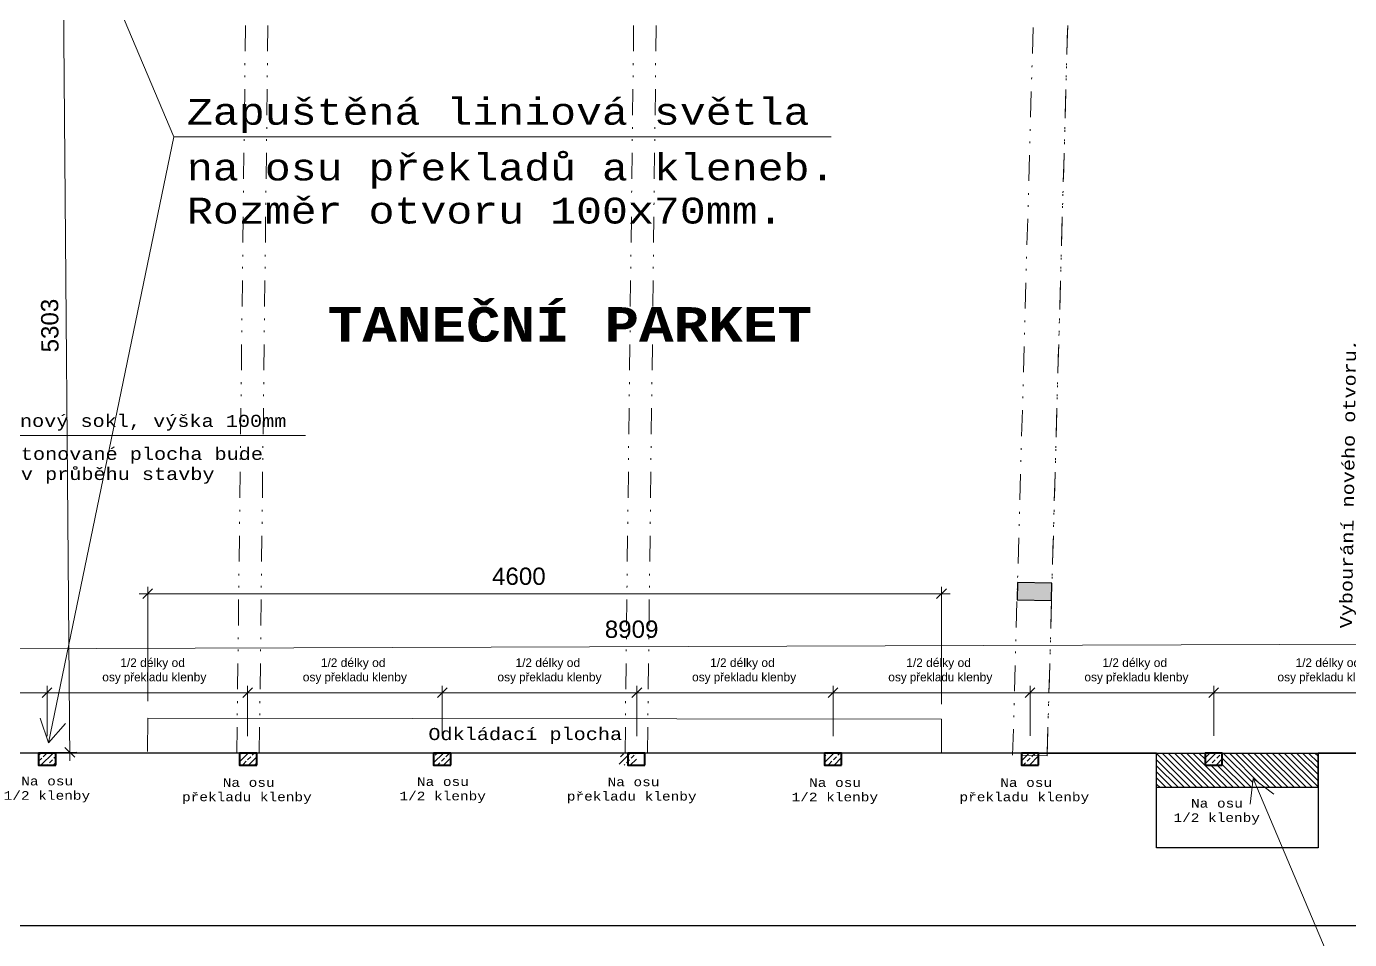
# Model space of a CAD drawing. Header units: millimetres. Extents: x -934 to 41066, y -946 to 28754.
# Drawn here: x 12238 to 19905, y 5733 to 11028 of the extents above; entities that cross this region are included whole.
import ezdxf

# ---------------------------------------------------------------- set-up
doc = ezdxf.new("R2010")
doc.units = ezdxf.units.MM
doc.linetypes.add('dvojčerchovaná 3', pattern=[370, 150, -70, 10, -60, 10, -70])
doc.linetypes.add('čárka 4', pattern=[240, 150, -90])
for name, color, linetype, lineweight in [('A_popis.exterdoprava_Pero_č.__15', 7, 'Continuous', 13), ('A_strechy.kce_Pero_č.__1', 7, 'Continuous', 5), ('A_ZB kce.kce_Pero_č.__2', 7, 'Continuous', 13), ('A_zdi.kce_Pero_č.__1', 7, 'Continuous', 30), ('bar', 1, 'Continuous', 18), ('bouraní kce', 1, 'čárka 4', 40), ('C_popisky_Pero_č.__2', 7, 'Continuous', 13), ('koty niky', 1, 'Continuous', 13), ('Okna ArchiCADu_Pero_č.__2', 7, 'Continuous', 30), ('pohled', 135, 'Continuous', 18)]:
    doc.layers.add(name, color=color, linetype=linetype, lineweight=lineweight)
doc.layers.add('A_strechy.kce', color=7, linetype='Continuous')
doc.layers.add('C_popisky', color=7, linetype='Continuous')
doc.styles.add('GENERATED_STYLE_1', font='Courier New Bold.ttf')
doc.styles.add('GENERATED_STYLE_2', font='Courier New.ttf')
doc.styles.get("Standard").update_dxf_attribs({"font": 'Arial.ttf'})
doc.dimstyles.new('1-50', dxfattribs={"dimtxt": 100, "dimasz": 150, "dimexe": 50, "dimexo": 500, "dimgap": 50, "dimtad": 1, "dimdec": 0, "dimtxsty": 'Standard', "dimblk": 'ARCHTICK', "dimblk1": 'ARCHTICK', "dimblk2": 'ARCHTICK', "dimcen": 2.5, "dimdle": 50, "dimclrd": 256, "dimclre": 256, "dimadec": 0, "dimazin": 0, "dimtfac": 1, "dimtdec": 0, "dimtmove": 1, "dimatfit": 3, "dimldrblk": 'ARCHTICK', "dimfxl": 1, "dimlwd": -1, "dimlwe": -1, "dimarcsym": 0})
pattern_1 = [(45, (58335.647, 169551.085), (-35.355339, 35.355339), []), (45, (58371, 169551.085), (-35.355339, 35.355339), [25, -12.5])]
pattern_2 = [(45, (58385.35, 169551.085), (-35.355339, 35.355339), []), (45, (58420.704, 169551.085), (-35.355339, 35.355339), [25, -12.5])]

# ---------------------------------------------------------------- blocks, each defined once
blk = doc.blocks.new('Trám_4', base_point=(19492.8, -71717))
at = {"layer": 'A_strechy.kce_Pero_č.__1', "color": 7, "linetype": 'dvojčerchovaná 3', "lineweight": 5}
for p, q in [((19392.8, -71716.8), (19404.7, -66356.2)), ((19604.7, -66356.7), (19404.7, -66356.2)), ((19592.8, -71717.2), (19604.7, -66356.7)), ((19592.8, -71717.2), (19392.8, -71716.8))]:
    blk.add_line(p, q, dxfattribs=at)
blk = doc.blocks.new('Lomená čára_1', base_point=(18248.3, -68159.8))
at = {"layer": 'C_popisky_Pero_č.__2', "color": 1, "linetype": 'Continuous', "lineweight": 13}
for q in [(13658.7, -66712.9), (13795.3, -66650.9)]:
    blk.add_line((13673.4, -66563.6), q, dxfattribs=at)
at = {"layer": 'C_popisky_Pero_č.__2', "color": 1, "linetype": 'Continuous', "lineweight": 13, "flags": 128}
blk.add_lwpolyline([(18248.3, -68159.8), (14441.3, -68258.2), (13673.4, -66563.6)], dxfattribs=at)
blk = doc.blocks.new('Lomená čára_2', base_point=(14441.3, -68258.2))
at = {"layer": 'C_popisky_Pero_č.__2', "color": 1, "linetype": 'Continuous', "lineweight": 13}
for q in [(13754.7, -71649), (13902.3, -71675.6)]:
    blk.add_line((13805.5, -71790.1), q, dxfattribs=at)
at = {"layer": 'C_popisky_Pero_č.__2', "color": 1, "linetype": 'Continuous', "lineweight": 13, "flags": 128}
blk.add_lwpolyline([(14441.3, -68258.2), (13805.5, -71790.1)], dxfattribs=at)
blk = doc.blocks.new('_ARCHTICK')
at = {"ltscale": 20}
for p, q in [((-0.71, -0.71), (0.71, 0.71)), ((0, 0), (0, 0))]:
    blk.add_line(p, q, dxfattribs=at)
blk = doc.blocks.new('*D301')
at = {"layer": 'Defpoints', "color": 0, "transparency": 16777216}
for p in [(11289.3, 7672.9), (20199.6, 7445.3), (20199.6, 7445.3)]:
    blk.add_point(p, dxfattribs=at)
at = {"layer": 'pohled', "transparency": 16777216}
for p, q in [((11289.6, 7572.9), (11290.3, 7376.6)), ((20199.3, 7545.3), (20199.5, 7485.3)), ((11240.1, 7416.4), (20249.6, 7445.4))]:
    blk.add_line(p, q, dxfattribs=at)
at = {"layer": 'pohled', "transparency": 16777216, "xscale": 40, "yscale": 40, "zscale": 40}
for p, rotation in [((11290.1, 7416.6), 180.1843166812369), ((20199.6, 7445.3), 0.184316681236958)]:
    blk.add_blockref('_ARCHTICK', p, dxfattribs=dict(at, rotation=rotation))
at = {"layer": 'pohled', "color": 0, "transparency": 16777216, "insert": (15744.5, 7531.6), "char_height": 100, "attachment_point": 5, "rotation": 0.18432}
blk.add_mtext('8909', dxfattribs=at)
blk = doc.blocks.new('*D315')
at = {"layer": 'Defpoints', "color": 0, "transparency": 16777216}
for p in [(12003.1, 12117.2), (12003.1, 6814.1), (12489.3, 6818.2)]:
    blk.add_point(p, dxfattribs=at)
at = {"layer": 'pohled', "transparency": 16777216}
for p, q in [((12103.1, 12118), (12484.6, 12121.2)), ((12444.2, 12170.9), (12489.7, 6768.2)), ((12103.1, 6814.9), (12529.3, 6818.5))]:
    blk.add_line(p, q, dxfattribs=at)
at = {"layer": 'pohled', "transparency": 16777216, "xscale": 40, "yscale": 40, "zscale": 40}
for p, rotation in [((12444.6, 12120.9), 90.48279678778444), ((12489.3, 6818.2), 270.4827967877844)]:
    blk.add_blockref('_ARCHTICK', p, dxfattribs=dict(at, rotation=rotation))
at = {"layer": 'pohled', "color": 0, "transparency": 16777216, "insert": (12373.6, 9293), "char_height": 100, "attachment_point": 5, "rotation": 90.4828}
blk.add_mtext('5303', dxfattribs=at)
blk = doc.blocks.new('*D290')
at = {"layer": 'Defpoints', "color": 0, "transparency": 16777216}
for p in [(12940.5, 7738.1), (12940.5, 7015.9), (17540.4, 6997.2)]:
    blk.add_point(p, dxfattribs=at)
at = {"layer": 'pohled', "transparency": 16777216}
for p, q in [((12940.5, 7115.9), (12940.5, 7778.1)), ((17540.4, 7097.2), (17540.4, 7778.1)), ((17590.4, 7738.1), (12890.5, 7738.1))]:
    blk.add_line(p, q, dxfattribs=at)
at = {"layer": 'pohled', "transparency": 16777216, "xscale": 40, "yscale": 40, "zscale": 40, "rotation": 180}
blk.add_blockref('_ARCHTICK', (12940.5, 7738.1), dxfattribs=at)
at = {"layer": 'pohled', "transparency": 16777216, "xscale": 40, "yscale": 40, "zscale": 40}
blk.add_blockref('_ARCHTICK', (17540.4, 7738.1), dxfattribs=at)
at = {"layer": 'pohled', "color": 0, "transparency": 16777216, "insert": (15091.2, 7838.8), "char_height": 100, "attachment_point": 5}
blk.add_mtext('4600', dxfattribs=at)
blk = doc.blocks.new('*D234')
at = {"layer": 'Defpoints', "color": 0, "transparency": 16777216}
for p in [(11195, 7164.1), (11195, 6812.6), (12357.2, 6814.1)]:
    blk.add_point(p, dxfattribs=at)
at = {"layer": 'koty niky', "transparency": 16777216}
for p, q in [((12407.2, 7164.1), (11145, 7164.1)), ((11195, 6912.6), (11195, 7204.1)), ((12357.2, 6914.1), (12357.2, 7204.1))]:
    blk.add_line(p, q, dxfattribs=at)
at = {"layer": 'koty niky', "transparency": 16777216, "xscale": 40, "yscale": 40, "zscale": 40, "rotation": 180}
blk.add_blockref('_ARCHTICK', (11195, 7164.1), dxfattribs=at)
at = {"layer": 'koty niky', "transparency": 16777216, "xscale": 40, "yscale": 40, "zscale": 40}
blk.add_blockref('_ARCHTICK', (12357.2, 7164.1), dxfattribs=at)
at = {"layer": 'koty niky', "color": 0, "transparency": 16777216, "insert": (11806.6, 7289.1), "char_height": 50, "attachment_point": 5}
blk.add_mtext('1/{\\Ftxt|c238;2} délky od {\\Ftxt|c238;\\P} os{\\Ftxt|c238;y překladu} klenby', dxfattribs=at)
blk = doc.blocks.new('*D235')
at = {"layer": 'Defpoints', "color": 0, "transparency": 16777216}
for p in [(12357.2, 7164.1), (12357.2, 6812.6), (13519.4, 6814.1)]:
    blk.add_point(p, dxfattribs=at)
at = {"layer": 'koty niky', "transparency": 16777216}
for p, q in [((13569.4, 7164.1), (12307.2, 7164.1)), ((12357.2, 6912.6), (12357.2, 7204.1)), ((13519.4, 6914.1), (13519.4, 7204.1))]:
    blk.add_line(p, q, dxfattribs=at)
at = {"layer": 'koty niky', "transparency": 16777216, "xscale": 40, "yscale": 40, "zscale": 40, "rotation": 180}
blk.add_blockref('_ARCHTICK', (12357.2, 7164.1), dxfattribs=at)
at = {"layer": 'koty niky', "transparency": 16777216, "xscale": 40, "yscale": 40, "zscale": 40}
blk.add_blockref('_ARCHTICK', (13519.4, 7164.1), dxfattribs=at)
at = {"layer": 'koty niky', "color": 0, "transparency": 16777216, "insert": (12968.9, 7289.1), "char_height": 50, "attachment_point": 5}
blk.add_mtext('1/{\\Ftxt|c238;2} délky od {\\Ftxt|c238;\\P} os{\\Ftxt|c238;y překladu} klenby', dxfattribs=at)
blk = doc.blocks.new('*D236')
at = {"layer": 'Defpoints', "color": 0, "transparency": 16777216}
for p in [(13519.4, 7164.1), (13519.4, 6812.6), (14647.2, 6814.1)]:
    blk.add_point(p, dxfattribs=at)
at = {"layer": 'koty niky', "transparency": 16777216}
for p, q in [((14697.2, 7164.1), (13469.4, 7164.1)), ((13519.4, 6912.6), (13519.4, 7204.1)), ((14647.2, 6914.1), (14647.2, 7204.1))]:
    blk.add_line(p, q, dxfattribs=at)
at = {"layer": 'koty niky', "transparency": 16777216, "xscale": 40, "yscale": 40, "zscale": 40, "rotation": 180}
blk.add_blockref('_ARCHTICK', (13519.4, 7164.1), dxfattribs=at)
at = {"layer": 'koty niky', "transparency": 16777216, "xscale": 40, "yscale": 40, "zscale": 40}
blk.add_blockref('_ARCHTICK', (14647.2, 7164.1), dxfattribs=at)
at = {"layer": 'koty niky', "color": 0, "transparency": 16777216, "insert": (14131.1, 7289.1), "char_height": 50, "attachment_point": 5}
blk.add_mtext('1/{\\Ftxt|c238;2} délky od {\\Ftxt|c238;\\P} os{\\Ftxt|c238;y překladu} klenby', dxfattribs=at)
blk = doc.blocks.new('*D343')
at = {"layer": 'Defpoints', "color": 0, "transparency": 16777216}
for p in [(14647.2, 7164.1), (14647.2, 6812.6), (15775, 6814.1)]:
    blk.add_point(p, dxfattribs=at)
at = {"layer": 'koty niky', "transparency": 16777216}
for p, q in [((15825, 7164.1), (14597.2, 7164.1)), ((14647.2, 6912.6), (14647.2, 7204.1)), ((15775, 6914.1), (15775, 7204.1))]:
    blk.add_line(p, q, dxfattribs=at)
at = {"layer": 'koty niky', "transparency": 16777216, "xscale": 40, "yscale": 40, "zscale": 40, "rotation": 180}
blk.add_blockref('_ARCHTICK', (14647.2, 7164.1), dxfattribs=at)
at = {"layer": 'koty niky', "transparency": 16777216, "xscale": 40, "yscale": 40, "zscale": 40}
blk.add_blockref('_ARCHTICK', (15775, 7164.1), dxfattribs=at)
at = {"layer": 'koty niky', "color": 0, "transparency": 16777216, "insert": (15258.9, 7289.1), "char_height": 50, "attachment_point": 5}
blk.add_mtext('1/{\\Ftxt|c238;2} délky od {\\Ftxt|c238;\\P} os{\\Ftxt|c238;y překladu} klenby', dxfattribs=at)
blk = doc.blocks.new('*D344')
at = {"layer": 'Defpoints', "color": 0, "transparency": 16777216}
for p in [(15775, 7164.1), (15775, 6812.6), (16911.6, 6814.1)]:
    blk.add_point(p, dxfattribs=at)
at = {"layer": 'koty niky', "transparency": 16777216}
for p, q in [((16961.6, 7164.1), (15725, 7164.1)), ((15775, 6912.6), (15775, 7204.1)), ((16911.6, 6914.1), (16911.6, 7204.1))]:
    blk.add_line(p, q, dxfattribs=at)
at = {"layer": 'koty niky', "transparency": 16777216, "xscale": 40, "yscale": 40, "zscale": 40, "rotation": 180}
blk.add_blockref('_ARCHTICK', (15775, 7164.1), dxfattribs=at)
at = {"layer": 'koty niky', "transparency": 16777216, "xscale": 40, "yscale": 40, "zscale": 40}
blk.add_blockref('_ARCHTICK', (16911.6, 7164.1), dxfattribs=at)
at = {"layer": 'koty niky', "color": 0, "transparency": 16777216, "insert": (16386.6, 7289.1), "char_height": 50, "attachment_point": 5}
blk.add_mtext('1/{\\Ftxt|c238;2} délky od {\\Ftxt|c238;\\P} os{\\Ftxt|c238;y překladu} klenby', dxfattribs=at)
blk = doc.blocks.new('*D345')
at = {"layer": 'Defpoints', "color": 0, "transparency": 16777216}
for p in [(16911.6, 7164.1), (16911.6, 6812.6), (18053, 6814.1)]:
    blk.add_point(p, dxfattribs=at)
at = {"layer": 'koty niky', "transparency": 16777216}
for p, q in [((18103, 7164.1), (16861.6, 7164.1)), ((16911.6, 6912.6), (16911.6, 7204.1)), ((18053, 6914.1), (18053, 7204.1))]:
    blk.add_line(p, q, dxfattribs=at)
at = {"layer": 'koty niky', "transparency": 16777216, "xscale": 40, "yscale": 40, "zscale": 40, "rotation": 180}
blk.add_blockref('_ARCHTICK', (16911.6, 7164.1), dxfattribs=at)
at = {"layer": 'koty niky', "transparency": 16777216, "xscale": 40, "yscale": 40, "zscale": 40}
blk.add_blockref('_ARCHTICK', (18053, 7164.1), dxfattribs=at)
at = {"layer": 'koty niky', "color": 0, "transparency": 16777216, "insert": (17523.3, 7289.1), "char_height": 50, "attachment_point": 5}
blk.add_mtext('1/{\\Ftxt|c238;2} délky od {\\Ftxt|c238;\\P} os{\\Ftxt|c238;y překladu} klenby', dxfattribs=at)
blk = doc.blocks.new('*D346')
at = {"layer": 'Defpoints', "color": 0, "transparency": 16777216}
for p in [(18053, 7164.1), (18053, 6814.1), (19117.4, 6814.1)]:
    blk.add_point(p, dxfattribs=at)
at = {"layer": 'koty niky', "transparency": 16777216}
for p, q in [((19167.4, 7164.1), (18003, 7164.1)), ((18053, 6914.1), (18053, 7204.1)), ((19117.4, 6914.1), (19117.4, 7204.1))]:
    blk.add_line(p, q, dxfattribs=at)
at = {"layer": 'koty niky', "transparency": 16777216, "xscale": 40, "yscale": 40, "zscale": 40, "rotation": 180}
blk.add_blockref('_ARCHTICK', (18053, 7164.1), dxfattribs=at)
at = {"layer": 'koty niky', "transparency": 16777216, "xscale": 40, "yscale": 40, "zscale": 40}
blk.add_blockref('_ARCHTICK', (19117.4, 7164.1), dxfattribs=at)
at = {"layer": 'koty niky', "color": 0, "transparency": 16777216, "insert": (18659.9, 7289.1), "char_height": 50, "attachment_point": 5}
blk.add_mtext('1/{\\Ftxt|c238;2} délky od {\\Ftxt|c238;\\P} os{\\Ftxt|c238;y překladu} klenby', dxfattribs=at)
blk = doc.blocks.new('*D347')
at = {"layer": 'Defpoints', "color": 0, "transparency": 16777216}
for p in [(19117.4, 7164.1), (19117.4, 6814.1), (20181.9, 6817)]:
    blk.add_point(p, dxfattribs=at)
at = {"layer": 'koty niky', "transparency": 16777216}
for p, q in [((20231.9, 7164.1), (19067.4, 7164.1)), ((19117.4, 6914.1), (19117.4, 7204.1)), ((20181.9, 6917), (20181.9, 7204.1))]:
    blk.add_line(p, q, dxfattribs=at)
at = {"layer": 'koty niky', "transparency": 16777216, "xscale": 40, "yscale": 40, "zscale": 40, "rotation": 180}
blk.add_blockref('_ARCHTICK', (19117.4, 7164.1), dxfattribs=at)
at = {"layer": 'koty niky', "transparency": 16777216, "xscale": 40, "yscale": 40, "zscale": 40}
blk.add_blockref('_ARCHTICK', (20181.9, 7164.1), dxfattribs=at)
at = {"layer": 'koty niky', "color": 0, "transparency": 16777216, "insert": (19778.8, 7289.1), "char_height": 50, "attachment_point": 5}
blk.add_mtext('1/{\\Ftxt|c238;2} délky od {\\Ftxt|c238;\\P} os{\\Ftxt|c238;y překladu} klenby', dxfattribs=at)

msp = doc.modelspace()

# ---------------------------------------------------------------- hatches: boundary and pattern name
at = {"layer": 'bar', "ltscale": 0.5}
h = msp.add_hatch(dxfattribs=at)
h.set_pattern_fill('ANSI33', color=1, scale=200)
h.set_pattern_definition(pattern_2)
h.paths.add_polyline_path([(12407.2, 6814.1), (12307.2, 6814.1), (12307.2, 6744.1), (12407.2, 6744.1)])
h = msp.add_hatch(dxfattribs=at)
h.set_pattern_fill('ANSI33', color=1, scale=200)
h.set_pattern_definition(pattern_2)
h.paths.add_polyline_path([(13572.2, 6814.1), (13472.2, 6814.1), (13472.2, 6744.1), (13572.2, 6744.1)])
h = msp.add_hatch(dxfattribs=at)
h.set_pattern_fill('ANSI33', color=1, scale=200)
h.set_pattern_definition(pattern_2)
h.paths.add_polyline_path([(14697.2, 6814.1), (14597.2, 6814.1), (14597.2, 6744.1), (14697.2, 6744.1)])
h = msp.add_hatch(dxfattribs=at)
h.set_pattern_fill('ANSI33', color=1, scale=200)
h.set_pattern_definition(pattern_1)
h.paths.add_polyline_path([(15771.9, 6814.1), (15671.9, 6814.1), (15671.9, 6744.1), (15771.9, 6744.1)])
h = msp.add_hatch(dxfattribs=at)
h.set_pattern_fill('ANSI33', color=1, scale=200)
h.set_pattern_definition(pattern_2)
h.paths.add_polyline_path([(16961.6, 6814.1), (16861.6, 6814.1), (16861.6, 6744.1), (16961.6, 6744.1)])
h = msp.add_hatch(dxfattribs=at)
h.set_pattern_fill('ANSI33', color=1, scale=200)
h.set_pattern_definition(pattern_2)
h.paths.add_polyline_path([(18103, 6814.1), (18003, 6814.1), (18003, 6801.4), (18103, 6798.6)])
h = msp.add_hatch(dxfattribs=at)
h.set_pattern_fill('ANSI33', color=1, scale=200)
h.set_pattern_definition(pattern_2)
h.paths.add_polyline_path([(18103, 6798.6), (18003, 6801.4), (18003, 6744.1), (18103, 6744.1)])
h = msp.add_hatch(dxfattribs=at)
h.set_pattern_fill('ANSI33', color=1, scale=200)
h.set_pattern_definition(pattern_1)
h.paths.add_polyline_path([(19167.4, 6814.1), (19067.4, 6814.1), (19067.4, 6744.1), (19167.4, 6744.1)])
at = {"layer": 'pohled'}
h = msp.add_hatch(color=250, dxfattribs=at)
h.dxf.hatch_style = 1
h.paths.add_polyline_path([(18179.6, 7798.9), (17980.5, 7802.8), (17977.7, 7702.8), (18177.6, 7698.9), (18177.6, 7698.9)])
h = msp.add_hatch(dxfattribs=at)
h.set_pattern_fill('ANSI31', color=1, scale=200, angle=90)
h.set_pattern_definition([(135, (58385.349, 169551.085), (-17.6776695, -17.6776695), [])])
h.paths.add_polyline_path([(19721.9, 6814.1), (19167.4, 6814.1), (19167.4, 6744.1), (19067.4, 6744.1), (19067.4, 6814.1), (18786.9, 6814.1), (18786.9, 6614.1), (19340.2, 6614.1), (19346.7, 6665.9), (19415.3, 6614.1), (19721.9, 6614.1)])

# ---------------------------------------------------------------- linework, layer by layer
at = {"layer": 'A_strechy.kce_Pero_č.__1', "color": 7, "linetype": 'dvojčerchovaná 3', "lineweight": 5}
for p, q in [((13456.8, 6814.1), (13519.7, 12123.7)), ((13587.2, 6814.1), (13649.9, 12124.2)), ((15706.3, 6814.1), (15769.2, 12132.8)), ((15836.6, 6814.1), (15899.4, 12133.4))]:
    msp.add_line(p, q, dxfattribs=at)
at = {"layer": 'A_strechy.kce_Pero_č.__1', "color": 7, "linetype": 'dvojčerchovaná 3', "lineweight": 5, "flags": 128}
msp.add_lwpolyline([(18152.8, 6814.1), (18302.4, 12143.1)], dxfattribs=at)
at = {"layer": 'A_ZB kce.kce_Pero_č.__2', "color": 7, "linetype": 'Continuous', "lineweight": 30, "flags": 128}
msp.add_lwpolyline([(17977.7, 7702.8), (18177.6, 7698.9), (18179.6, 7798.9), (17979.6, 7802.8)], close=True, dxfattribs=at)
at = {"layer": 'A_zdi.kce_Pero_č.__1', "color": 7, "linetype": 'Continuous', "lineweight": 13}
msp.add_line((17540.4, 7010), (17540.4, 6814.1), dxfattribs=at)
at = {"layer": 'A_zdi.kce_Pero_č.__1', "color": 7, "linetype": 'Continuous', "lineweight": 13, "flags": 128}
msp.add_lwpolyline([(12940.5, 7015.9), (17540.4, 7010)], dxfattribs=at)
at = {"layer": 'A_zdi.kce_Pero_č.__1', "color": 7, "linetype": 'Continuous', "lineweight": 30, "flags": 128}
for points in [[(18786.9, 6814.1), (7626.6, 6814.1)], [(18786.9, 6814.1), (7626.6, 6814.1)], [(20181.9, 6814.1), (19721.9, 6814.1)], [(6629.6, 5814.1), (29874.6, 5814.1)]]:
    msp.add_lwpolyline(points, dxfattribs=at)
at = {"layer": 'A_zdi.kce_Pero_č.__1', "ltscale": 0.5}
msp.add_lwpolyline([(18053, 6814.1), (20181.9, 6814.1)], dxfattribs=at)
at = {"layer": 'A_zdi.kce_Pero_č.__1', "lineweight": 30}
msp.add_lwpolyline([(19721.9, 6814.1), (19721.9, 6264.1), (18786.9, 6264.1), (18786.9, 6814.1)], dxfattribs=at)
at = {"layer": 'bouraní kce', "linetype": 'Continuous'}
for points in [[(12407.2, 6744.1), (12407.2, 6814.1), (12307.2, 6814.1), (12307.2, 6744.1)], [(13572.2, 6744.1), (13572.2, 6814.1), (13472.2, 6814.1), (13472.2, 6744.1)], [(14697.2, 6744.1), (14697.2, 6814.1), (14597.2, 6814.1), (14597.2, 6744.1)], [(15821.6, 6744.1), (15821.6, 6814.1), (15721.6, 6814.1), (15721.6, 6744.1)], [(16961.6, 6744.1), (16961.6, 6814.1), (16861.6, 6814.1), (16861.6, 6744.1)], [(18103, 6744.1), (18103, 6814.1), (18003, 6814.1), (18003, 6744.1)], [(19167.4, 6744.1), (19167.4, 6814.1), (19067.4, 6814.1), (19067.4, 6744.1)]]:
    msp.add_lwpolyline(points, close=True, dxfattribs=at)
at = {"layer": 'C_popisky_Pero_č.__2', "color": 1, "linetype": 'Continuous', "lineweight": 13, "flags": 128}
msp.add_lwpolyline([(13853.9, 8656.1), (11548.1, 8656.1), (10486.1, 9282.7)], dxfattribs=at)
at = {"layer": 'Okna ArchiCADu_Pero_č.__2', "color": 7, "linetype": 'Continuous', "lineweight": 13}
msp.add_line((12940.5, 7015.9), (12939.7, 6823.4), dxfattribs=at)
at = {"layer": 'pohled', "lineweight": 30}
msp.add_lwpolyline([(18786.9, 6814.1), (19721.9, 6814.1)], dxfattribs=at)
at = {"layer": 'pohled', "color": 1, "lineweight": 30}
for points in [[(19721.9, 6614.1), (18786.9, 6614.1), (18786.9, 6814.1)], [(18786.9, 6814.1), (19067.4, 6814.1)], [(19167.4, 6814.1), (19721.9, 6814.1)], [(19721.9, 6614.1), (19721.9, 6814.1)]]:
    msp.add_lwpolyline(points, dxfattribs=at)

# ---------------------------------------------------------------- block references
at = {"layer": 'A_strechy.kce', "color": 7, "lineweight": 5, "rotation": 358.518874422707}
msp.add_blockref('Trám_4', (18052.4, 6800), dxfattribs=at)
at = {"layer": 'C_popisky', "color": 1, "linetype": 'Continuous', "lineweight": 13, "rotation": 358.518874422707}
for name, p in [('Lomená čára_1', (16900.2, 10388.2)), ('Lomená čára_2', (13092, 10388.2))]:
    msp.add_blockref(name, p, dxfattribs=at)
at = {"layer": 'C_popisky', "color": 7, "linetype": 'Continuous', "lineweight": 13, "rotation": 358.518874422707}
msp.add_blockref('Lomená čára_1', (23878.8, 4952), dxfattribs=at)

# ---------------------------------------------------------------- texts
at = {"layer": 'A_popis.exterdoprava_Pero_č.__15', "color": 1, "linetype": 'Continuous', "lineweight": 13, "attachment_point": 7, "style": 'GENERATED_STYLE_2'}
for s, insert, char_height in [('\\A1;{\\fCourier New|b0|i0|c238|p53;Zapuštěná liniová světla}', (13167.7, 10410.5), 150), ('\\A1;{\\fCourier New|b0|i0|c238|p53;na osu překladů a kleneb.\\PRozměr otvoru 100x70mm.}', (13167.7, 9882.3), 150), ('\\A1;{\\fCourier New|b0|i0|c238|p53;Nový betonový sokl, výška 100mm}', (11568.9, 8683.3), 70), ('\\A1;\\pi-153.4188;{\\fCourier New|b0|i0|c238|p53;Na osu \\P\\pi-255.12821;1/2 klenby}', (12361, 6527.4), 50), ('\\A1;\\pi-153.4188;{\\fCourier New|b0|i0|c238|p53;Na osu \\P\\pi-255.12821;1/2 klenby}', (14654.1, 6524.3), 50), ('\\A1;\\pi-153.4188;{\\fCourier New|b0|i0|c238|p53;Na osu \\P\\pi-389.31624;překladu klenby}', (15758.5, 6522.7), 50), ('\\A1;\\pi-153.4188;{\\fCourier New|b0|i0|c238|p53;Na osu \\P\\pi-389.31624;překladu klenby}', (13528.6, 6519), 50), ('\\A1;\\pi-153.4188;{\\fCourier New|b0|i0|c238|p53;Na osu \\P\\pi-255.12821;1/2 klenby}', (16926.6, 6518.4), 50), ('\\A1;\\pi-153.4188;{\\fCourier New|b0|i0|c238|p53;Na osu \\P\\pi-389.31624;překladu klenby}', (18033.8, 6518.6), 50), ('\\A1;\\pi-153.4188;{\\fCourier New|b0|i0|c238|p53;Na osu \\P\\pi-255.12821;1/2 klenby}', (19139.4, 6398.7), 50)]:
    msp.add_mtext(s, dxfattribs=dict(at, insert=insert, char_height=char_height))
at = {"layer": 'A_popis.exterdoprava_Pero_č.__15', "color": 7, "linetype": 'Continuous', "lineweight": 13, "attachment_point": 7}
for s, insert, char_height, style in [('\\A1;{\\fCourier New|b1|i0|c238|p53;TANEČNÍ PARKET}', (13983.6, 9196.8), 200, 'GENERATED_STYLE_1'), ('\\A1;{\\fCourier New|b0|i0|c238|p53;Odkládací plocha}', (14567, 6867.4), 70, 'GENERATED_STYLE_2')]:
    msp.add_mtext(s, dxfattribs=dict(at, insert=insert, char_height=char_height, style=style))
at = {"layer": 'A_popis.exterdoprava_Pero_č.__15', "color": 1, "linetype": 'Continuous', "lineweight": 13, "insert": (11574, 8375.4), "char_height": 70, "width": 4.936037864002234e-14, "attachment_point": 7, "style": 'GENERATED_STYLE_2'}
msp.add_mtext('\\A1;{\\fCourier New|b0|i0|c238|p53;Rozměr betonované plocha bude \\Pupřesněn v průběhu stavby}', dxfattribs=at)
at = {"layer": 'A_zdi.kce_Pero_č.__1', "color": 1, "linetype": 'Continuous', "lineweight": 13, "insert": (20057.3, 7534.6), "char_height": 70, "attachment_point": 7, "rotation": 89.14259, "style": 'GENERATED_STYLE_2'}
msp.add_mtext('\\A1;{\\fCourier New|b0|i0|c238|p53;Vybourání nového otvoru, \\Pviz statický posudek}', dxfattribs=at)

# ---------------------------------------------------------------- dimensions: what is measured, and where the dimension line sits
at = {"layer": 'koty niky'}
for base, p1, p2, picture, middle in [((11195, 7164.1), (12357.2, 6814.1), (11195, 6812.6), '*D234', (11806.6, 7164.1)), ((12357.2, 7164.1), (13519.4, 6814.1), (12357.2, 6812.6), '*D235', (12968.9, 7164.1)), ((13519.4, 7164.1), (14647.2, 6814.1), (13519.4, 6812.6), '*D236', (14131.1, 7164.1)), ((14647.2, 7164.1), (15775, 6814.1), (14647.2, 6812.6), '*D343', (15258.9, 7164.1)), ((15775, 7164.1), (16911.6, 6814.1), (15775, 6812.6), '*D344', (16386.6, 7164.1)), ((16911.6, 7164.1), (18053, 6814.1), (16911.6, 6812.6), '*D345', (17523.3, 7164.1)), ((18053, 7164.1), (19117.4, 6814.1), (18053, 6814.1), '*D346', (18659.9, 7164.1)), ((19117.4, 7164.1), (20181.9, 6817), (19117.4, 6814.1), '*D347', (19778.8, 7164.1))]:
    dim = msp.add_linear_dim(base=base, p1=p1, p2=p2, text='1/{\\Ftxt|c238;2} délky od {\\Ftxt|c238;\\P} os{\\Ftxt|c238;y překladu} klenby', dimstyle='1-50', override={"dimtxt": 50, "dimasz": 40, "dimexe": 40, "dimexo": 100}, dxfattribs=at)
    dim.commit()
    dim.dimension.update_dxf_attribs({"geometry": picture, "text_midpoint": middle, "dimtype": 160})
at = {"layer": 'pohled'}
dim = msp.add_linear_dim(base=(12489.3, 6818.2), p1=(12003.1, 12117.2), p2=(12003.1, 6814.1), angle=90.4828, dimstyle='1-50', override={"dimtxt": 100, "dimasz": 40, "dimexe": 40, "dimexo": 100, "dimtad": 4}, dxfattribs=at)
dim.commit()
dim.dimension.update_dxf_attribs({"geometry": '*D315', "text_midpoint": (12474.3, 9293.9), "dimtype": 160})
dim = msp.add_linear_dim(base=(12940.5, 7738.1), p1=(17540.4, 6997.2), p2=(12940.5, 7015.9), dimstyle='1-50', override={"dimtxt": 100, "dimasz": 40, "dimexe": 40, "dimexo": 100}, dxfattribs=at)
dim.commit()
dim.dimension.update_dxf_attribs({"geometry": '*D290', "text_midpoint": (15091.2, 7738.1), "dimtype": 160})
dim = msp.add_linear_dim(base=(20199.5824, 7445.2653), p1=(11289.3212, 7672.8842), p2=(20199.5824, 7445.2653), angle=180.18432, dimstyle='1-50', override={"dimtxt": 100, "dimasz": 40, "dimexe": 40, "dimexo": 100}, dxfattribs=at)
dim.commit()
dim.dimension.update_dxf_attribs({"geometry": '*D301', "text_midpoint": (15744.5402, 7531.6163)})

doc.saveas('drawing.dxf')
